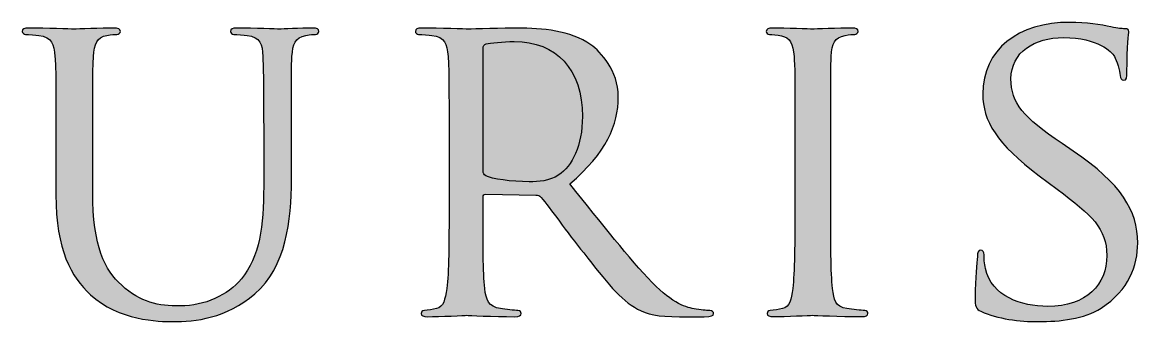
# Model space of a CAD drawing. Header units: millimetres. Extents: x 5.3 to 47, y -13.1 to 17.2.
# Drawn here: x 16.02 to 23.92, y -13.09 to -10.98 of the extents above; entities that cross this region are included whole.
import ezdxf

# ---------------------------------------------------------------- set-up
doc = ezdxf.new("R2010")
doc.units = ezdxf.units.MM
doc.header["$MEASUREMENT"] = 0
doc.layers.add('Layer 1', color=7, linetype='Continuous')

msp = doc.modelspace()

# ---------------------------------------------------------------- hatches: boundary and pattern name
at = {"layer": 'Layer 1', "true_color": 0x2b2a29}
h = msp.add_hatch(color=250, dxfattribs=at)
edge = h.paths.add_edge_path()
edge.add_spline(control_points=[(22.8148, -13.0192), (22.7767, -13.0002), (22.7734, -12.9905), (22.7734, -12.9174), (22.7734, -12.7844), (22.7859, -12.6767), (22.7893, -12.632), (22.7893, -12.6033), (22.7958, -12.5873), (22.8116, -12.5873), (22.8275, -12.5873), (22.8367, -12.5976), (22.8367, -12.6194), (22.8367, -12.6418), (22.8367, -12.6799), (22.8471, -12.7174), (22.8911, -12.9148), (23.0997, -12.9844), (23.2871, -12.9844), (23.5637, -12.9844), (23.7059, -12.8286), (23.7059, -12.6254), (23.7059, -12.4322), (23.6014, -12.3402), (23.3541, -12.156), (23.3541, -12.156), (23.2272, -12.0606), (23.2272, -12.0606), (22.9255, -11.8357), (22.8275, -11.6708), (22.8275, -11.484), (22.8275, -11.1664), (23.0779, -10.9762), (23.4461, -10.9762), (23.5566, -10.9762), (23.6678, -10.992), (23.7348, -11.0083), (23.7887, -11.0209), (23.8111, -11.0209), (23.8328, -11.0209), (23.8551, -11.0209), (23.8617, -11.0243), (23.8617, -11.0401), (23.8617, -11.0525), (23.8486, -11.1413), (23.8486, -11.3253), (23.8486, -11.3668), (23.846, -11.3855), (23.8268, -11.3855), (23.8078, -11.3855), (23.804, -11.3728), (23.8012, -11.351), (23.7986, -11.3189), (23.7762, -11.2458), (23.7598, -11.2169), (23.7408, -11.1854), (23.6486, -11.0842), (23.3982, -11.0842), (23.1951, -11.0842), (23.0272, -11.1854), (23.0272, -11.3755), (23.0272, -11.547), (23.1128, -11.6462), (23.389, -11.8325), (23.389, -11.8325), (23.4685, -11.8863), (23.4685, -11.8863), (23.8078, -12.1185), (23.9248, -12.3053), (23.9248, -12.5366), (23.9248, -12.6956), (23.8649, -12.8673), (23.665, -12.9968), (23.548, -13.0732), (23.3731, -13.0922), (23.2212, -13.0922), (23.091, -13.0922), (22.9287, -13.0732), (22.8148, -13.0192)], knot_values=[0, 0, 0, 0, 0.038462, 0.038462, 0.038462, 0.076923, 0.076923, 0.076923, 0.115385, 0.115385, 0.115385, 0.153846, 0.153846, 0.153846, 0.192308, 0.192308, 0.192308, 0.230769, 0.230769, 0.230769, 0.269231, 0.269231, 0.269231, 0.307692, 0.307692, 0.307692, 0.346154, 0.346154, 0.346154, 0.384615, 0.384615, 0.384615, 0.423077, 0.423077, 0.423077, 0.461538, 0.461538, 0.461538, 0.5, 0.5, 0.5, 0.538462, 0.538462, 0.538462, 0.576923, 0.576923, 0.576923, 0.615385, 0.615385, 0.615385, 0.653846, 0.653846, 0.653846, 0.692308, 0.692308, 0.692308, 0.730769, 0.730769, 0.730769, 0.769231, 0.769231, 0.769231, 0.807692, 0.807692, 0.807692, 0.846154, 0.846154, 0.846154, 0.884615, 0.884615, 0.884615, 0.923077, 0.923077, 0.923077, 0.961538, 0.961538, 0.961538, 1, 1, 1, 1], degree=3, periodic=1)
h = msp.add_hatch(color=250, dxfattribs=at)
edge = h.paths.add_edge_path()
edge.add_spline(control_points=[(16.2622, -11.798), (16.2622, -11.3793), (16.2622, -11.3032), (16.2555, -11.2175), (16.2497, -11.1315), (16.2333, -11.0814), (16.1413, -11.0682), (16.1194, -11.065), (16.072, -11.0619), (16.0465, -11.0619), (16.0372, -11.0619), (16.0241, -11.0493), (16.0241, -11.0401), (16.0241, -11.0241), (16.0372, -11.0171), (16.0687, -11.0171), (16.1956, -11.0171), (16.3639, -11.0241), (16.3891, -11.0241), (16.4146, -11.0241), (16.5895, -11.0171), (16.6712, -11.0171), (16.7033, -11.0171), (16.719, -11.0241), (16.719, -11.0401), (16.719, -11.0493), (16.706, -11.0619), (16.6935, -11.0619), (16.6744, -11.0619), (16.6591, -11.0619), (16.6238, -11.0682), (16.5507, -11.0814), (16.535, -11.1289), (16.529, -11.2175), (16.5225, -11.3032), (16.5225, -11.3793), (16.5225, -11.798), (16.5225, -11.798), (16.5225, -12.1749), (16.5225, -12.1749), (16.5225, -12.5655), (16.6085, -12.7274), (16.7283, -12.8351), (16.8644, -12.9592), (16.9855, -12.9811), (17.1439, -12.9811), (17.3154, -12.9811), (17.4804, -12.9048), (17.5759, -12.7904), (17.7054, -12.6351), (17.7338, -12.4136), (17.7338, -12.1374), (17.7338, -12.1374), (17.7338, -11.798), (17.7338, -11.798), (17.7338, -11.3793), (17.731, -11.3032), (17.7278, -11.2175), (17.725, -11.1315), (17.7086, -11.0814), (17.6166, -11.0682), (17.5944, -11.065), (17.5464, -11.0619), (17.5218, -11.0619), (17.5089, -11.0619), (17.499, -11.0493), (17.499, -11.0401), (17.499, -11.0241), (17.5121, -11.0171), (17.5442, -11.0171), (17.6673, -11.0171), (17.8291, -11.0241), (17.8448, -11.0241), (17.8639, -11.0241), (17.998, -11.0171), (18.0796, -11.0171), (18.1117, -11.0171), (18.1242, -11.0241), (18.1242, -11.0401), (18.1242, -11.0493), (18.1145, -11.0619), (18.102, -11.0619), (18.0835, -11.0619), (18.0671, -11.0619), (18.0322, -11.0682), (17.956, -11.084), (17.9402, -11.1289), (17.9342, -11.2175), (17.9277, -11.3032), (17.9303, -11.3793), (17.9303, -11.798), (17.9303, -11.798), (17.9303, -12.0867), (17.9303, -12.0867), (17.9303, -12.3781), (17.8928, -12.705), (17.6707, -12.8956), (17.4675, -13.0699), (17.2518, -13.0922), (17.0872, -13.0922), (16.9952, -13.0922), (16.7033, -13.0856), (16.5061, -12.9017), (16.3699, -12.7747), (16.2622, -12.5873), (16.2622, -12.1946), (16.2622, -12.1946), (16.2622, -11.798), (16.2622, -11.798)], knot_values=[0, 0, 0, 0, 0.027778, 0.027778, 0.027778, 0.055556, 0.055556, 0.055556, 0.083333, 0.083333, 0.083333, 0.111111, 0.111111, 0.111111, 0.138889, 0.138889, 0.138889, 0.166667, 0.166667, 0.166667, 0.194444, 0.194444, 0.194444, 0.222222, 0.222222, 0.222222, 0.25, 0.25, 0.25, 0.277778, 0.277778, 0.277778, 0.305556, 0.305556, 0.305556, 0.333333, 0.333333, 0.333333, 0.361111, 0.361111, 0.361111, 0.388889, 0.388889, 0.388889, 0.416667, 0.416667, 0.416667, 0.444444, 0.444444, 0.444444, 0.472222, 0.472222, 0.472222, 0.5, 0.5, 0.5, 0.527778, 0.527778, 0.527778, 0.555556, 0.555556, 0.555556, 0.583333, 0.583333, 0.583333, 0.611111, 0.611111, 0.611111, 0.638889, 0.638889, 0.638889, 0.666667, 0.666667, 0.666667, 0.694444, 0.694444, 0.694444, 0.722222, 0.722222, 0.722222, 0.75, 0.75, 0.75, 0.777778, 0.777778, 0.777778, 0.805556, 0.805556, 0.805556, 0.833333, 0.833333, 0.833333, 0.861111, 0.861111, 0.861111, 0.888889, 0.888889, 0.888889, 0.916667, 0.916667, 0.916667, 0.944444, 0.944444, 0.944444, 0.972222, 0.972222, 0.972222, 1, 1, 1, 1], degree=3, periodic=1)
h = msp.add_hatch(color=250, dxfattribs=at)
edge = h.paths.add_edge_path()
edge.add_spline(control_points=[(19.0467, -11.798), (19.0467, -11.3799), (19.0467, -11.3029), (19.0402, -11.2174), (19.0331, -11.1255), (19.0174, -11.0813), (18.9258, -11.0682), (18.9034, -11.065), (18.856, -11.0616), (18.8306, -11.0616), (18.8213, -11.0616), (18.8082, -11.0492), (18.8082, -11.0398), (18.8082, -11.0241), (18.8213, -11.0171), (18.8528, -11.0171), (18.9797, -11.0171), (19.1665, -11.0241), (19.1829, -11.0241), (19.2113, -11.0241), (19.4459, -11.0171), (19.5315, -11.0171), (19.709, -11.0171), (19.9056, -11.0335), (20.0516, -11.1346), (20.1212, -11.1854), (20.2455, -11.3154), (20.2455, -11.5029), (20.2455, -11.7029), (20.1628, -11.8966), (19.9029, -12.1183), (20.1311, -12.4038), (20.3244, -12.6483), (20.4862, -12.8159), (20.6355, -12.9681), (20.7275, -12.9935), (20.7971, -13.0033), (20.8512, -13.013), (20.8794, -13.013), (20.8952, -13.013), (20.9111, -13.013), (20.9208, -13.0251), (20.9208, -13.0354), (20.9208, -13.0512), (20.905, -13.0572), (20.8544, -13.0572), (20.8544, -13.0572), (20.6801, -13.0572), (20.6801, -13.0572), (20.5216, -13.0572), (20.4519, -13.0408), (20.3817, -13.0033), (20.2613, -12.9403), (20.16, -12.8095), (20.001, -12.6063), (19.8838, -12.4608), (19.7597, -12.2866), (19.6998, -12.2136), (19.6866, -12.2006), (19.6806, -12.1973), (19.6616, -12.1973), (19.6616, -12.1973), (19.3065, -12.1913), (19.3065, -12.1913), (19.294, -12.1913), (19.2874, -12.1973), (19.2874, -12.2136), (19.2874, -12.2136), (19.2874, -12.2769), (19.2874, -12.2769), (19.2874, -12.5366), (19.2874, -12.7463), (19.2994, -12.8569), (19.3098, -12.9368), (19.3255, -12.9876), (19.4111, -13.0002), (19.4492, -13.0067), (19.5091, -13.013), (19.5347, -13.013), (19.5539, -13.013), (19.5571, -13.0251), (19.5571, -13.0354), (19.5571, -13.0475), (19.5446, -13.0572), (19.5123, -13.0572), (19.3604, -13.0572), (19.1829, -13.0475), (19.1697, -13.0475), (19.1665, -13.0475), (18.9797, -13.0572), (18.8937, -13.0572), (18.8653, -13.0572), (18.8495, -13.0512), (18.8495, -13.0354), (18.8495, -13.0251), (18.856, -13.013), (18.8719, -13.013), (18.8969, -13.013), (18.9323, -13.0067), (18.9575, -13.0002), (19.0113, -12.9876), (19.0174, -12.9368), (19.0303, -12.8569), (19.0467, -12.7463), (19.0467, -12.5339), (19.0467, -12.274), (19.0467, -12.274), (19.0467, -11.798), (19.0467, -11.798)], knot_values=[0, 0, 0, 0, 0.027778, 0.027778, 0.027778, 0.055556, 0.055556, 0.055556, 0.083333, 0.083333, 0.083333, 0.111111, 0.111111, 0.111111, 0.138889, 0.138889, 0.138889, 0.166667, 0.166667, 0.166667, 0.194444, 0.194444, 0.194444, 0.222222, 0.222222, 0.222222, 0.25, 0.25, 0.25, 0.277778, 0.277778, 0.277778, 0.305556, 0.305556, 0.305556, 0.333333, 0.333333, 0.333333, 0.361111, 0.361111, 0.361111, 0.388889, 0.388889, 0.388889, 0.416667, 0.416667, 0.416667, 0.444444, 0.444444, 0.444444, 0.472222, 0.472222, 0.472222, 0.5, 0.5, 0.5, 0.527778, 0.527778, 0.527778, 0.555556, 0.555556, 0.555556, 0.583333, 0.583333, 0.583333, 0.611111, 0.611111, 0.611111, 0.638889, 0.638889, 0.638889, 0.666667, 0.666667, 0.666667, 0.694444, 0.694444, 0.694444, 0.722222, 0.722222, 0.722222, 0.75, 0.75, 0.75, 0.777778, 0.777778, 0.777778, 0.805556, 0.805556, 0.805556, 0.833333, 0.833333, 0.833333, 0.861111, 0.861111, 0.861111, 0.888889, 0.888889, 0.888889, 0.916667, 0.916667, 0.916667, 0.944444, 0.944444, 0.944444, 0.972222, 0.972222, 0.972222, 1, 1, 1, 1], degree=3, periodic=1)
h = msp.add_hatch(color=250, dxfattribs=at)
edge = h.paths.add_edge_path()
edge.add_spline(control_points=[(21.7506, -12.2743), (21.7506, -12.5339), (21.7506, -12.7463), (21.7631, -12.8569), (21.7729, -12.9369), (21.7827, -12.9876), (21.865, -13.0002), (21.9058, -13.0067), (21.9663, -13.0127), (21.9919, -13.0127), (22.0081, -13.0127), (22.0137, -13.0251), (22.0137, -13.0351), (22.0137, -13.0475), (22.0012, -13.0567), (21.9695, -13.0567), (21.8138, -13.0567), (21.6334, -13.0475), (21.6209, -13.0475), (21.6046, -13.0475), (21.4303, -13.0567), (21.3449, -13.0567), (21.316, -13.0567), (21.3001, -13.0514), (21.3001, -13.0351), (21.3001, -13.0251), (21.3072, -13.0127), (21.3225, -13.0127), (21.3481, -13.0127), (21.383, -13.0067), (21.408, -13.0002), (21.4625, -12.9876), (21.4712, -12.9369), (21.4815, -12.8569), (21.494, -12.7463), (21.4973, -12.5339), (21.4973, -12.2743), (21.4973, -12.2743), (21.4973, -11.798), (21.4973, -11.798), (21.4973, -11.3793), (21.4973, -11.3032), (21.4903, -11.2175), (21.4843, -11.1255), (21.4625, -11.084), (21.402, -11.0716), (21.3704, -11.065), (21.335, -11.0619), (21.316, -11.0619), (21.304, -11.0619), (21.2943, -11.0493), (21.2943, -11.0401), (21.2943, -11.0241), (21.3072, -11.0171), (21.3383, -11.0171), (21.4303, -11.0171), (21.6046, -11.0241), (21.6209, -11.0241), (21.6334, -11.0241), (21.8138, -11.0171), (21.8998, -11.0171), (21.9314, -11.0171), (21.9439, -11.0241), (21.9439, -11.0401), (21.9439, -11.0493), (21.9314, -11.0619), (21.9217, -11.0619), (21.9032, -11.0619), (21.884, -11.0619), (21.8525, -11.0682), (21.7763, -11.084), (21.7603, -11.1221), (21.7539, -11.2175), (21.7506, -11.3032), (21.7506, -11.3793), (21.7506, -11.798), (21.7506, -11.798), (21.7506, -12.2743), (21.7506, -12.2743)], knot_values=[0, 0, 0, 0, 0.038462, 0.038462, 0.038462, 0.076923, 0.076923, 0.076923, 0.115385, 0.115385, 0.115385, 0.153846, 0.153846, 0.153846, 0.192308, 0.192308, 0.192308, 0.230769, 0.230769, 0.230769, 0.269231, 0.269231, 0.269231, 0.307692, 0.307692, 0.307692, 0.346154, 0.346154, 0.346154, 0.384615, 0.384615, 0.384615, 0.423077, 0.423077, 0.423077, 0.461538, 0.461538, 0.461538, 0.5, 0.5, 0.5, 0.538462, 0.538462, 0.538462, 0.576923, 0.576923, 0.576923, 0.615385, 0.615385, 0.615385, 0.653846, 0.653846, 0.653846, 0.692308, 0.692308, 0.692308, 0.730769, 0.730769, 0.730769, 0.769231, 0.769231, 0.769231, 0.807692, 0.807692, 0.807692, 0.846154, 0.846154, 0.846154, 0.884615, 0.884615, 0.884615, 0.923077, 0.923077, 0.923077, 0.961538, 0.961538, 0.961538, 1, 1, 1, 1], degree=3, periodic=1)
h = msp.add_hatch(color=250, dxfattribs=at)
edge = h.paths.add_edge_path()
edge.add_spline(control_points=[(19.2874, -12.0262), (19.2874, -12.0421), (19.294, -12.0519), (19.3065, -12.0605), (19.3473, -12.0834), (19.4901, -12.1029), (19.6142, -12.1029), (19.6806, -12.1029), (19.7564, -12.0992), (19.8234, -12.0551), (19.9187, -11.992), (19.9917, -11.8488), (19.9917, -11.6424), (19.9917, -11.3069), (19.8075, -11.1122), (19.5091, -11.1122), (19.427, -11.1122), (19.3382, -11.1221), (19.3098, -11.1286), (19.2967, -11.1346), (19.2874, -11.1446), (19.2874, -11.1604), (19.2874, -11.1604), (19.2874, -12.0262), (19.2874, -12.0262)], knot_values=[0, 0, 0, 0, 0.125, 0.125, 0.125, 0.25, 0.25, 0.25, 0.375, 0.375, 0.375, 0.5, 0.5, 0.5, 0.625, 0.625, 0.625, 0.75, 0.75, 0.75, 0.875, 0.875, 0.875, 1, 1, 1, 1], degree=3, periodic=1)

# ---------------------------------------------------------------- linework, layer by layer
at = {"layer": 'Layer 1', "color": 250}
for points, knots in [([(22.8148, -13.0192), (22.7767, -13.0002), (22.7734, -12.9905), (22.7734, -12.9174), (22.7734, -12.7844), (22.7859, -12.6767), (22.7893, -12.632), (22.7893, -12.6033), (22.7958, -12.5873), (22.8116, -12.5873), (22.8275, -12.5873), (22.8367, -12.5976), (22.8367, -12.6194), (22.8367, -12.6418), (22.8367, -12.6799), (22.8471, -12.7174), (22.8911, -12.9148), (23.0997, -12.9844), (23.2871, -12.9844), (23.5637, -12.9844), (23.7059, -12.8286), (23.7059, -12.6254), (23.7059, -12.4322), (23.6014, -12.3402), (23.3541, -12.156), (23.3541, -12.156), (23.2272, -12.0606), (23.2272, -12.0606), (22.9255, -11.8357), (22.8275, -11.6708), (22.8275, -11.484), (22.8275, -11.1664), (23.0779, -10.9762), (23.4461, -10.9762), (23.5566, -10.9762), (23.6678, -10.992), (23.7348, -11.0083), (23.7887, -11.0209), (23.8111, -11.0209), (23.8328, -11.0209), (23.8551, -11.0209), (23.8617, -11.0243), (23.8617, -11.0401), (23.8617, -11.0525), (23.8486, -11.1413), (23.8486, -11.3253), (23.8486, -11.3668), (23.846, -11.3855), (23.8268, -11.3855), (23.8078, -11.3855), (23.804, -11.3728), (23.8012, -11.351), (23.7986, -11.3189), (23.7762, -11.2458), (23.7598, -11.2169), (23.7408, -11.1854), (23.6486, -11.0842), (23.3982, -11.0842), (23.1951, -11.0842), (23.0272, -11.1854), (23.0272, -11.3755), (23.0272, -11.547), (23.1128, -11.6462), (23.389, -11.8325), (23.389, -11.8325), (23.4685, -11.8863), (23.4685, -11.8863), (23.8078, -12.1185), (23.9248, -12.3053), (23.9248, -12.5366), (23.9248, -12.6956), (23.8649, -12.8673), (23.665, -12.9968), (23.548, -13.0732), (23.3731, -13.0922), (23.2212, -13.0922), (23.091, -13.0922), (22.9287, -13.0732), (22.8148, -13.0192)], [0, 0, 0, 0, 0.038462, 0.038462, 0.038462, 0.076923, 0.076923, 0.076923, 0.115385, 0.115385, 0.115385, 0.153846, 0.153846, 0.153846, 0.192308, 0.192308, 0.192308, 0.230769, 0.230769, 0.230769, 0.269231, 0.269231, 0.269231, 0.307692, 0.307692, 0.307692, 0.346154, 0.346154, 0.346154, 0.384615, 0.384615, 0.384615, 0.423077, 0.423077, 0.423077, 0.461538, 0.461538, 0.461538, 0.5, 0.5, 0.5, 0.538462, 0.538462, 0.538462, 0.576923, 0.576923, 0.576923, 0.615385, 0.615385, 0.615385, 0.653846, 0.653846, 0.653846, 0.692308, 0.692308, 0.692308, 0.730769, 0.730769, 0.730769, 0.769231, 0.769231, 0.769231, 0.807692, 0.807692, 0.807692, 0.846154, 0.846154, 0.846154, 0.884615, 0.884615, 0.884615, 0.923077, 0.923077, 0.923077, 0.961538, 0.961538, 0.961538, 1, 1, 1, 1]), ([(16.2622, -11.798), (16.2622, -11.3793), (16.2622, -11.3032), (16.2555, -11.2175), (16.2497, -11.1315), (16.2333, -11.0814), (16.1413, -11.0682), (16.1194, -11.065), (16.072, -11.0619), (16.0465, -11.0619), (16.0372, -11.0619), (16.0241, -11.0493), (16.0241, -11.0401), (16.0241, -11.0241), (16.0372, -11.0171), (16.0687, -11.0171), (16.1956, -11.0171), (16.3639, -11.0241), (16.3891, -11.0241), (16.4146, -11.0241), (16.5895, -11.0171), (16.6712, -11.0171), (16.7033, -11.0171), (16.719, -11.0241), (16.719, -11.0401), (16.719, -11.0493), (16.706, -11.0619), (16.6935, -11.0619), (16.6744, -11.0619), (16.6591, -11.0619), (16.6238, -11.0682), (16.5507, -11.0814), (16.535, -11.1289), (16.529, -11.2175), (16.5225, -11.3032), (16.5225, -11.3793), (16.5225, -11.798), (16.5225, -11.798), (16.5225, -12.1749), (16.5225, -12.1749), (16.5225, -12.5655), (16.6085, -12.7274), (16.7283, -12.8351), (16.8644, -12.9592), (16.9855, -12.9811), (17.1439, -12.9811), (17.3154, -12.9811), (17.4804, -12.9048), (17.5759, -12.7904), (17.7054, -12.6351), (17.7338, -12.4136), (17.7338, -12.1374), (17.7338, -12.1374), (17.7338, -11.798), (17.7338, -11.798), (17.7338, -11.3793), (17.731, -11.3032), (17.7278, -11.2175), (17.725, -11.1315), (17.7086, -11.0814), (17.6166, -11.0682), (17.5944, -11.065), (17.5464, -11.0619), (17.5218, -11.0619), (17.5089, -11.0619), (17.499, -11.0493), (17.499, -11.0401), (17.499, -11.0241), (17.5121, -11.0171), (17.5442, -11.0171), (17.6673, -11.0171), (17.8291, -11.0241), (17.8448, -11.0241), (17.8639, -11.0241), (17.998, -11.0171), (18.0796, -11.0171), (18.1117, -11.0171), (18.1242, -11.0241), (18.1242, -11.0401), (18.1242, -11.0493), (18.1145, -11.0619), (18.102, -11.0619), (18.0835, -11.0619), (18.0671, -11.0619), (18.0322, -11.0682), (17.956, -11.084), (17.9402, -11.1289), (17.9342, -11.2175), (17.9277, -11.3032), (17.9303, -11.3793), (17.9303, -11.798), (17.9303, -11.798), (17.9303, -12.0867), (17.9303, -12.0867), (17.9303, -12.3781), (17.8928, -12.705), (17.6707, -12.8956), (17.4675, -13.0699), (17.2518, -13.0922), (17.0872, -13.0922), (16.9952, -13.0922), (16.7033, -13.0856), (16.5061, -12.9017), (16.3699, -12.7747), (16.2622, -12.5873), (16.2622, -12.1946), (16.2622, -12.1946), (16.2622, -11.798), (16.2622, -11.798)], [0, 0, 0, 0, 0.027778, 0.027778, 0.027778, 0.055556, 0.055556, 0.055556, 0.083333, 0.083333, 0.083333, 0.111111, 0.111111, 0.111111, 0.138889, 0.138889, 0.138889, 0.166667, 0.166667, 0.166667, 0.194444, 0.194444, 0.194444, 0.222222, 0.222222, 0.222222, 0.25, 0.25, 0.25, 0.277778, 0.277778, 0.277778, 0.305556, 0.305556, 0.305556, 0.333333, 0.333333, 0.333333, 0.361111, 0.361111, 0.361111, 0.388889, 0.388889, 0.388889, 0.416667, 0.416667, 0.416667, 0.444444, 0.444444, 0.444444, 0.472222, 0.472222, 0.472222, 0.5, 0.5, 0.5, 0.527778, 0.527778, 0.527778, 0.555556, 0.555556, 0.555556, 0.583333, 0.583333, 0.583333, 0.611111, 0.611111, 0.611111, 0.638889, 0.638889, 0.638889, 0.666667, 0.666667, 0.666667, 0.694444, 0.694444, 0.694444, 0.722222, 0.722222, 0.722222, 0.75, 0.75, 0.75, 0.777778, 0.777778, 0.777778, 0.805556, 0.805556, 0.805556, 0.833333, 0.833333, 0.833333, 0.861111, 0.861111, 0.861111, 0.888889, 0.888889, 0.888889, 0.916667, 0.916667, 0.916667, 0.944444, 0.944444, 0.944444, 0.972222, 0.972222, 0.972222, 1, 1, 1, 1]), ([(19.0467, -11.798), (19.0467, -11.3799), (19.0467, -11.3029), (19.0402, -11.2174), (19.0331, -11.1255), (19.0174, -11.0813), (18.9258, -11.0682), (18.9034, -11.065), (18.856, -11.0616), (18.8306, -11.0616), (18.8213, -11.0616), (18.8082, -11.0492), (18.8082, -11.0398), (18.8082, -11.0241), (18.8213, -11.0171), (18.8528, -11.0171), (18.9797, -11.0171), (19.1665, -11.0241), (19.1829, -11.0241), (19.2113, -11.0241), (19.4459, -11.0171), (19.5315, -11.0171), (19.709, -11.0171), (19.9056, -11.0335), (20.0516, -11.1346), (20.1212, -11.1854), (20.2455, -11.3154), (20.2455, -11.5029), (20.2455, -11.7029), (20.1628, -11.8966), (19.9029, -12.1183), (20.1311, -12.4038), (20.3244, -12.6483), (20.4862, -12.8159), (20.6355, -12.9681), (20.7275, -12.9935), (20.7971, -13.0033), (20.8512, -13.013), (20.8794, -13.013), (20.8952, -13.013), (20.9111, -13.013), (20.9208, -13.0251), (20.9208, -13.0354), (20.9208, -13.0512), (20.905, -13.0572), (20.8544, -13.0572), (20.8544, -13.0572), (20.6801, -13.0572), (20.6801, -13.0572), (20.5216, -13.0572), (20.4519, -13.0408), (20.3817, -13.0033), (20.2613, -12.9403), (20.16, -12.8095), (20.001, -12.6063), (19.8838, -12.4608), (19.7597, -12.2866), (19.6998, -12.2136), (19.6866, -12.2006), (19.6806, -12.1973), (19.6616, -12.1973), (19.6616, -12.1973), (19.3065, -12.1913), (19.3065, -12.1913), (19.294, -12.1913), (19.2874, -12.1973), (19.2874, -12.2136), (19.2874, -12.2136), (19.2874, -12.2769), (19.2874, -12.2769), (19.2874, -12.5366), (19.2874, -12.7463), (19.2994, -12.8569), (19.3098, -12.9368), (19.3255, -12.9876), (19.4111, -13.0002), (19.4492, -13.0067), (19.5091, -13.013), (19.5347, -13.013), (19.5539, -13.013), (19.5571, -13.0251), (19.5571, -13.0354), (19.5571, -13.0475), (19.5446, -13.0572), (19.5123, -13.0572), (19.3604, -13.0572), (19.1829, -13.0475), (19.1697, -13.0475), (19.1665, -13.0475), (18.9797, -13.0572), (18.8937, -13.0572), (18.8653, -13.0572), (18.8495, -13.0512), (18.8495, -13.0354), (18.8495, -13.0251), (18.856, -13.013), (18.8719, -13.013), (18.8969, -13.013), (18.9323, -13.0067), (18.9575, -13.0002), (19.0113, -12.9876), (19.0174, -12.9368), (19.0303, -12.8569), (19.0467, -12.7463), (19.0467, -12.5339), (19.0467, -12.274), (19.0467, -12.274), (19.0467, -11.798), (19.0467, -11.798)], [0, 0, 0, 0, 0.027778, 0.027778, 0.027778, 0.055556, 0.055556, 0.055556, 0.083333, 0.083333, 0.083333, 0.111111, 0.111111, 0.111111, 0.138889, 0.138889, 0.138889, 0.166667, 0.166667, 0.166667, 0.194444, 0.194444, 0.194444, 0.222222, 0.222222, 0.222222, 0.25, 0.25, 0.25, 0.277778, 0.277778, 0.277778, 0.305556, 0.305556, 0.305556, 0.333333, 0.333333, 0.333333, 0.361111, 0.361111, 0.361111, 0.388889, 0.388889, 0.388889, 0.416667, 0.416667, 0.416667, 0.444444, 0.444444, 0.444444, 0.472222, 0.472222, 0.472222, 0.5, 0.5, 0.5, 0.527778, 0.527778, 0.527778, 0.555556, 0.555556, 0.555556, 0.583333, 0.583333, 0.583333, 0.611111, 0.611111, 0.611111, 0.638889, 0.638889, 0.638889, 0.666667, 0.666667, 0.666667, 0.694444, 0.694444, 0.694444, 0.722222, 0.722222, 0.722222, 0.75, 0.75, 0.75, 0.777778, 0.777778, 0.777778, 0.805556, 0.805556, 0.805556, 0.833333, 0.833333, 0.833333, 0.861111, 0.861111, 0.861111, 0.888889, 0.888889, 0.888889, 0.916667, 0.916667, 0.916667, 0.944444, 0.944444, 0.944444, 0.972222, 0.972222, 0.972222, 1, 1, 1, 1]), ([(21.7506, -12.2743), (21.7506, -12.5339), (21.7506, -12.7463), (21.7631, -12.8569), (21.7729, -12.9369), (21.7827, -12.9876), (21.865, -13.0002), (21.9058, -13.0067), (21.9663, -13.0127), (21.9919, -13.0127), (22.0081, -13.0127), (22.0137, -13.0251), (22.0137, -13.0351), (22.0137, -13.0475), (22.0012, -13.0567), (21.9695, -13.0567), (21.8138, -13.0567), (21.6334, -13.0475), (21.6209, -13.0475), (21.6046, -13.0475), (21.4303, -13.0567), (21.3449, -13.0567), (21.316, -13.0567), (21.3001, -13.0514), (21.3001, -13.0351), (21.3001, -13.0251), (21.3072, -13.0127), (21.3225, -13.0127), (21.3481, -13.0127), (21.383, -13.0067), (21.408, -13.0002), (21.4625, -12.9876), (21.4712, -12.9369), (21.4815, -12.8569), (21.494, -12.7463), (21.4973, -12.5339), (21.4973, -12.2743), (21.4973, -12.2743), (21.4973, -11.798), (21.4973, -11.798), (21.4973, -11.3793), (21.4973, -11.3032), (21.4903, -11.2175), (21.4843, -11.1255), (21.4625, -11.084), (21.402, -11.0716), (21.3704, -11.065), (21.335, -11.0619), (21.316, -11.0619), (21.304, -11.0619), (21.2943, -11.0493), (21.2943, -11.0401), (21.2943, -11.0241), (21.3072, -11.0171), (21.3383, -11.0171), (21.4303, -11.0171), (21.6046, -11.0241), (21.6209, -11.0241), (21.6334, -11.0241), (21.8138, -11.0171), (21.8998, -11.0171), (21.9314, -11.0171), (21.9439, -11.0241), (21.9439, -11.0401), (21.9439, -11.0493), (21.9314, -11.0619), (21.9217, -11.0619), (21.9032, -11.0619), (21.884, -11.0619), (21.8525, -11.0682), (21.7763, -11.084), (21.7603, -11.1221), (21.7539, -11.2175), (21.7506, -11.3032), (21.7506, -11.3793), (21.7506, -11.798), (21.7506, -11.798), (21.7506, -12.2743), (21.7506, -12.2743)], [0, 0, 0, 0, 0.038462, 0.038462, 0.038462, 0.076923, 0.076923, 0.076923, 0.115385, 0.115385, 0.115385, 0.153846, 0.153846, 0.153846, 0.192308, 0.192308, 0.192308, 0.230769, 0.230769, 0.230769, 0.269231, 0.269231, 0.269231, 0.307692, 0.307692, 0.307692, 0.346154, 0.346154, 0.346154, 0.384615, 0.384615, 0.384615, 0.423077, 0.423077, 0.423077, 0.461538, 0.461538, 0.461538, 0.5, 0.5, 0.5, 0.538462, 0.538462, 0.538462, 0.576923, 0.576923, 0.576923, 0.615385, 0.615385, 0.615385, 0.653846, 0.653846, 0.653846, 0.692308, 0.692308, 0.692308, 0.730769, 0.730769, 0.730769, 0.769231, 0.769231, 0.769231, 0.807692, 0.807692, 0.807692, 0.846154, 0.846154, 0.846154, 0.884615, 0.884615, 0.884615, 0.923077, 0.923077, 0.923077, 0.961538, 0.961538, 0.961538, 1, 1, 1, 1]), ([(19.2874, -12.0262), (19.2874, -12.0421), (19.294, -12.0519), (19.3065, -12.0605), (19.3473, -12.0834), (19.4901, -12.1029), (19.6142, -12.1029), (19.6806, -12.1029), (19.7564, -12.0992), (19.8234, -12.0551), (19.9187, -11.992), (19.9917, -11.8488), (19.9917, -11.6424), (19.9917, -11.3069), (19.8075, -11.1122), (19.5091, -11.1122), (19.427, -11.1122), (19.3382, -11.1221), (19.3098, -11.1286), (19.2967, -11.1346), (19.2874, -11.1446), (19.2874, -11.1604), (19.2874, -11.1604), (19.2874, -12.0262), (19.2874, -12.0262)], [0, 0, 0, 0, 0.125, 0.125, 0.125, 0.25, 0.25, 0.25, 0.375, 0.375, 0.375, 0.5, 0.5, 0.5, 0.625, 0.625, 0.625, 0.75, 0.75, 0.75, 0.875, 0.875, 0.875, 1, 1, 1, 1])]:
    msp.add_open_spline(points, degree=3, knots=knots, dxfattribs=at)

doc.saveas('drawing.dxf')
